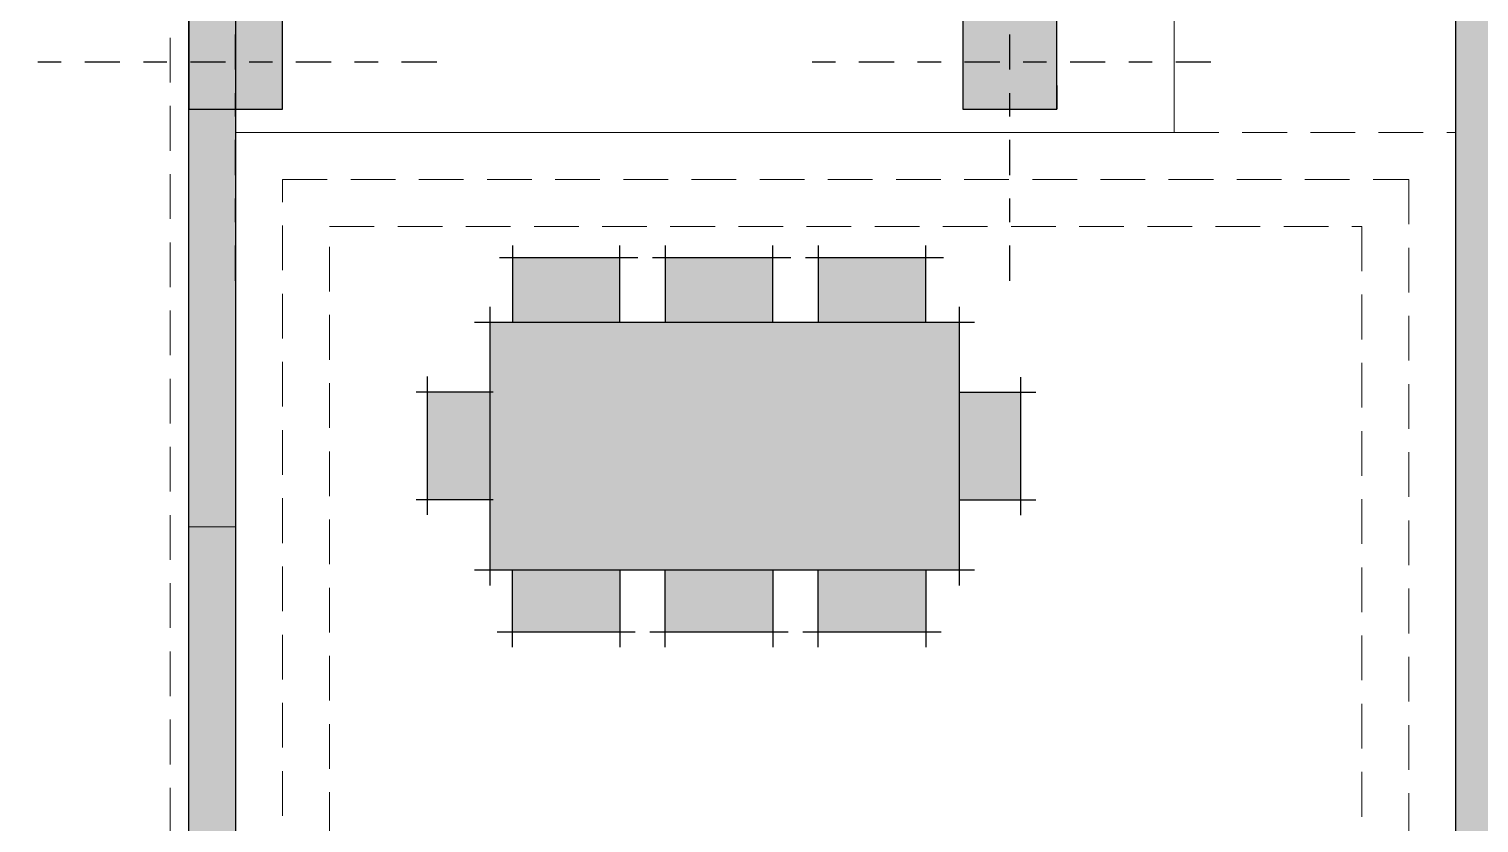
# Model space of a CAD drawing. Header units: inches. Extents: x 37.8 to 126.9, y 5.9 to 51.9.
# Drawn here: x 43.11 to 49.29, y 26.06 to 29.45 of the extents above; entities that cross this region are included whole.
import ezdxf

# ---------------------------------------------------------------- set-up
doc = ezdxf.new("R2010")
doc.units = ezdxf.units.IN
doc.header["$MEASUREMENT"] = 0
doc.linetypes.add('DASHDOT', pattern=[1, 0.5, -0.25, 0, -0.25])
doc.linetypes.add('DASHED2', pattern=[9.525, 6.35, -3.175])
for name, color, linetype, lineweight in [('AX', 31, 'Continuous', 18), ('coulmn', 146, 'Continuous', 13), ('LAYER1', 8, 'Continuous', 9), ('WALL', 7, 'Continuous', 35)]:
    doc.layers.add(name, color=color, linetype=linetype, lineweight=lineweight)
for name, color, linetype in [('fer', 8, 'Continuous'), ('LAYER5', 5, 'Continuous'), ('MOBL', 251, 'Continuous')]:
    doc.layers.add(name, color=color, linetype=linetype)

# ---------------------------------------------------------------- blocks, each defined once
blk = doc.blocks.new('ddfdfdfdfd')
at = {"layer": 'LAYER5', "linetype": 'Continuous'}
h = blk.add_hatch(color=1, dxfattribs=at)
h.paths.add_polyline_path([(179.7792, -221.4839), (179.5794, -221.4839), (179.5794, -221.284), (179.7792, -221.284)])
h.paths.add_polyline_path([(179.7792, -221.284), (179.9791, -221.284), (179.9791, -221.4839), (179.7792, -221.4839)])
h.paths.add_polyline_path([(179.7792, -221.4839), (179.9791, -221.4839), (179.9791, -221.6837), (179.7792, -221.6837)])
h.paths.add_polyline_path([(179.7792, -221.6837), (179.5794, -221.6837), (179.5794, -221.4839), (179.7792, -221.4839)])
at = {"layer": 'LAYER5', "color": 1, "linetype": 'DASHDOT', "ltscale": 0.3}
for p, q in [((179.7792, -222.4154), (179.7792, -220.624)), ((180.6361, -221.4839), (178.8983, -221.4839))]:
    blk.add_line(p, q, dxfattribs=at)
at = {"layer": 'LAYER5', "color": 1, "linetype": 'Continuous'}
blk.add_lwpolyline([(179.9791, -221.284), (179.5794, -221.284), (179.5794, -221.6837), (179.9791, -221.6837), (179.9791, -221.284)], dxfattribs=at)
blk = doc.blocks.new('axxxxx')
at = {"layer": 'AX'}
h = blk.add_hatch(color=1, dxfattribs=at)
h.dxf.hatch_style = 1
h.paths.add_polyline_path([(228.69, -227.3618), (228.8898, -227.3618), (228.8898, -225.5812), (228.69, -225.5812)])
at = {"layer": 'AX', "color": 1}
blk.add_lwpolyline([(228.69, -225.5812), (228.69, -227.3618), (228.8898, -227.3618), (228.8898, -225.5812)], close=True, dxfattribs=at)
for p in [(49.1106, -3.8975), (52.4103, -3.8975)]:
    blk.add_blockref('ddfdfdfdfd', p)
blk = doc.blocks.new('Miz nahar')
at = {"layer": 'fer'}
h = blk.add_hatch(color=49, dxfattribs=at)
h.dxf.hatch_style = 1
h.set_gradient(color1=(100, 62, 38), color2=(227, 199, 181), one_color=1, tint=0.8, name='INVCURVED')
h.paths.add_polyline_path([(1.4196, 1.0186), (1.0696, 1.0186), (1.0696, 0.8077), (1.4196, 0.8077)])
h.paths.add_polyline_path([(0.9216, 1.0186), (0.5716, 1.0186), (0.5716, 0.8077), (0.9216, 0.8077)])
h.paths.add_polyline_path([(0.4236, 1.0186), (0.0736, 1.0186), (0.0736, 0.8077), (0.4236, 0.8077)])
h.paths.add_polyline_path([(0, 0.5801), (-0.2039, 0.5801), (-0.2039, 0.2301), (0, 0.2301)])
h.paths.add_polyline_path([(0.4236, 0), (0.0736, 0), (0.0736, -0.2), (0.4236, -0.2)])
h.paths.add_polyline_path([(0.9216, 0), (0.5716, 0), (0.5716, -0.2), (0.9216, -0.2)])
h.paths.add_polyline_path([(1.4196, 0), (1.0696, 0), (1.0696, -0.2), (1.4196, -0.2)])
h.paths.add_polyline_path([(1.7282, 0.5789), (1.5282, 0.5789), (1.5282, 0.2289), (1.7282, 0.2289)])
h = blk.add_hatch(color=55, dxfattribs=at)
h.set_gradient(color1=(159, 145, 96), one_color=1, tint=1)
h.paths.add_polyline_path([(0, 0.8077), (0, 0), (1.5282, 0), (1.5282, 0.8077)])
at = {"layer": 'MOBL', "ltscale": 0.03}
for p, q in [((0.0736, 1.0577), (0.0736, 0.8077)), ((0.4236, 0.8077), (0.4236, 1.0577)), ((0.5716, 1.0577), (0.5716, 0.8077)), ((0.9216, 0.8077), (0.9216, 1.0577)), ((1.0696, 1.0577), (1.0696, 0.8077)), ((1.0696, 1.0577), (1.0696, 0.8077)), ((1.4196, 0.8077), (1.4196, 1.0577)), ((1.4196, 0.8077), (1.4196, 1.0577)), ((0.0319, 1.0186), (0.4819, 1.0186)), ((0.5299, 1.0186), (0.9799, 1.0186)), ((1.0279, 1.0186), (1.4779, 1.0186)), ((0, 0.8577), (0, -0.05)), ((1.5282, 0.8577), (1.5282, -0.05)), ((-0.05, 0.8077), (1.5782, 0.8077)), ((-0.2039, 0.6304), (-0.2039, 0.1804)), ((1.7282, 0.6289), (1.7282, 0.1789)), ((0.0106, 0.5801), (-0.2394, 0.5801)), ((1.7782, 0.5789), (1.5282, 0.5789)), ((-0.2394, 0.2301), (0.0106, 0.2301)), ((1.5282, 0.2289), (1.7782, 0.2289)), ((1.5782, 0), (-0.05, 0)), ((0.0736, -0.25), (0.0736, 0)), ((0.4236, 0), (0.4236, -0.25)), ((0.5716, -0.25), (0.5716, 0)), ((0.9216, 0), (0.9216, -0.25)), ((1.0696, -0.25), (1.0696, 0)), ((1.0696, -0.25), (1.0696, 0)), ((1.4196, 0), (1.4196, -0.25)), ((1.4196, 0), (1.4196, -0.25)), ((0.0236, -0.2), (0.4736, -0.2)), ((0.5216, -0.2), (0.9716, -0.2)), ((1.0196, -0.2), (1.4696, -0.2)), ((1.0196, -0.2), (1.4696, -0.2))]:
    blk.add_line(p, q, dxfattribs=at)

msp = doc.modelspace()

# ---------------------------------------------------------------- hatches: boundary and pattern name
h = msp.add_hatch(color=5)
h.dxf.hatch_style = 1
h.paths.add_polyline_path([(43.98718, 43.7563), (43.78718, 43.7563), (43.78718, 20.7563), (44.92448, 20.7563), (44.92448, 20.9563), (43.98718, 20.9563), (43.98718, 32.05379), (45.50225, 32.05379), (45.50225, 31.55379), (45.93166, 31.55379), (45.93166, 32.05379), (47.28718, 32.05379), (47.28718, 32.75379), (47.18718, 32.75379), (47.18718, 32.15379), (45.78718, 32.15379), (45.78718, 33.55379), (47.28718, 33.55379), (47.28718, 34.25379), (47.18718, 34.25379), (46.89681, 34.25379), (46.89681, 34.15379), (47.18718, 34.15379), (47.18718, 33.65379), (44.78704, 33.6538), (44.78704, 33.5538), (45.68718, 33.55379), (45.68718, 32.15379), (43.98718, 32.15379)])
h.paths.add_polyline_path([(45.57725, 32.05379), (45.85666, 32.05379), (45.85666, 31.87879), (45.57725, 31.87879)], flags=16)
h.paths.add_polyline_path([(45.57725, 31.82879), (45.85666, 31.82879), (45.85666, 31.62879), (45.57725, 31.62879)], flags=16)
h.paths.add_polyline_path([(49.38718, 32.10546), (49.18718, 32.10546), (49.18718, 20.9563), (47.82784, 20.9563), (47.82784, 20.7563), (48.26892, 20.7563), (48.26892, 20.6163), (50.77497, 20.6163), (50.77497, 20.7563), (49.38718, 20.7563)])
h.paths.add_polyline_path([(56.87882, 21.9563), (56.67882, 21.9563), (56.67882, 20.7563), (54.82718, 20.7563), (54.82718, 25.2063), (54.72718, 25.2063), (54.72718, 20.6163), (56.87882, 20.6163)])
h.paths.add_polyline_path([(59.02718, 29.39546), (58.82718, 29.39546), (58.82718, 25.4563), (57.72718, 25.4563), (57.72718, 26.50546), (55.82718, 26.50546), (55.82718, 26.40546), (57.62718, 26.40546), (57.62718, 25.0563), (55.92718, 25.0563), (55.92718, 25.60546), (55.82718, 25.60546), (55.82718, 24.9563), (58.82718, 24.9563), (58.82718, 22.88769), (58.82718, 20.6163), (58.82882, 20.6163), (59.02718, 20.6163)])
h.paths.add_polyline_path([(58.82718, 25.3563), (58.82718, 25.0563), (57.72718, 25.0563), (57.72718, 25.3563)], flags=16)
h.paths.add_polyline_path([(57.08718, 33.60463), (54.78034, 33.60463), (54.78034, 33.6005), (54.01111, 33.6005), (52.62718, 33.60463), (52.62718, 33.40463), (52.62718, 33.30546), (52.82718, 33.30546), (52.82718, 33.40463), (56.88718, 33.40463), (56.88718, 29.50546), (53.78718, 29.50546), (53.78718, 31.60546), (53.58718, 31.60546), (53.37895, 31.60546), (53.37895, 31.40546), (53.58718, 31.40546), (53.58718, 29.50546), (52.18718, 29.50546), (52.18718, 31.40546), (52.40808, 31.40546), (52.40808, 31.60546), (52.18718, 31.60546), (50.58718, 31.60546), (50.58718, 30.30546), (50.68718, 30.30546), (50.68718, 31.40546), (51.98718, 31.40546), (51.98718, 29.50546), (50.58718, 29.50546), (50.58718, 29.40546), (50.58718, 28.81851), (50.58718, 28.435), (50.98718, 28.435), (50.98718, 29.40546), (51.78748, 29.40546), (51.78748, 29.30561), (54.72718, 29.30546), (54.72718, 27.30546), (54.32718, 27.30546), (54.32718, 26.80546), (54.72718, 26.80546), (54.72718, 26.40546), (54.82718, 26.40546), (54.82718, 29.30546), (57.08718, 29.30546)])
h.paths.add_polyline_path([(54.72718, 27.20546), (54.72718, 26.90546), (54.42718, 26.90546), (54.42718, 27.20546)], flags=16)
h.paths.add_polyline_path([(50.88718, 29.40546), (50.88718, 28.535), (50.68718, 28.535), (50.68718, 29.40546)], flags=16)
h.paths.add_polyline_path([(57.08718, 35.50463), (55.82718, 35.50463), (55.82718, 38.18925), (55.72718, 38.18925), (55.72718, 36.90463), (55.16969, 36.90463), (55.16969, 36.40463), (55.72718, 36.40463), (55.72718, 33.60463), (55.92718, 33.60463), (55.92718, 35.30463), (57.08718, 35.30463)])
h.paths.add_polyline_path([(55.72718, 36.50463), (55.54844, 36.50463), (55.54844, 36.80463), (55.72718, 36.80463)], flags=16)
h.paths.add_polyline_path([(55.44844, 36.50463), (55.26969, 36.50463), (55.26969, 36.80463), (55.44844, 36.80463)], flags=16)
h.paths.add_polyline_path([(51.42718, 41.8563), (49.99718, 41.8563), (49.99718, 43.7563), (49.79718, 43.7563), (49.79718, 41.6563), (50.17189, 41.6563), (51.22718, 41.6563), (51.22718, 39.62769), (51.22718, 39.58769), (51.22718, 36.40423), (48.58718, 36.40423), (48.58718, 37.00423), (48.48718, 37.00423), (48.48718, 36.30423), (50.92718, 36.30423), (50.92718, 34.90546), (48.58718, 34.90546), (48.58718, 35.50423), (48.48718, 35.50423), (48.48718, 34.70546), (48.98718, 34.70546), (48.98718, 33.30546), (51.42718, 33.30546), (51.42718, 33.90546), (51.32718, 33.90546), (51.32718, 33.50546), (49.18718, 33.50546), (49.18718, 34.70546), (51.42718, 34.70546), (51.42718, 34.90546), (51.42718, 35.6125), (51.02747, 35.6125), (51.02747, 36.31189), (51.42718, 36.31189)])
h.paths.add_polyline_path([(51.32718, 35.5125), (51.32718, 34.90738), (51.02747, 34.91312), (51.02747, 35.5125)], flags=16)
h.paths.add_polyline_path([(59.02718, 43.7563), (57.47776, 43.7563), (57.47776, 43.5563), (57.77189, 43.5563), (58.82718, 43.5563), (58.82718, 41.52769), (58.82718, 41.48769), (58.82718, 39.65379), (56.82718, 39.65379), (56.82718, 39.00463), (57.17718, 39.00463), (57.17718, 39.55379), (58.82718, 39.55379), (58.82718, 38.20463), (56.82718, 38.20463), (56.82718, 38.10463), (58.82718, 38.10463), (58.82718, 35.39706), (59.02718, 35.39706)])
h.paths.add_polyline_path([(57.07718, 39.10463), (56.92718, 39.10463), (56.92718, 39.55379), (57.07718, 39.55379)], flags=16)

# ---------------------------------------------------------------- linework, layer by layer
for p, q in [((43.78718, 20.7563), (43.78718, 43.7563)), ((49.18718, 20.9563), (49.18718, 32.10546)), ((43.98718, 20.9563), (43.98718, 32.05379)), ((47.48718, 29.20546), (47.48718, 29.10546))]:
    msp.add_line(p, q)
at = {"layer": 'coulmn'}
for q in [(47.98718, 30.82729), (43.98718, 29.00546)]:
    msp.add_line((47.98718, 29.00546), q, dxfattribs=at)
at = {"layer": 'LAYER1', "linetype": 'DASHED2', "ltscale": 0.03}
for p, q in [((43.70718, 21.9563), (43.70718, 42.9563)), ((47.98718, 29.00546), (49.18718, 29.00546))]:
    msp.add_line(p, q, dxfattribs=at)
for points in [[(44.18718, 28.80546), (48.98718, 28.80546), (48.98718, 21.1563), (44.18718, 21.1563)], [(44.38718, 28.60546), (48.78718, 28.60546), (48.78718, 21.3563), (44.38718, 21.3563)]]:
    msp.add_lwpolyline(points, close=True, dxfattribs=at)

# ---------------------------------------------------------------- block references
msp.add_blockref('axxxxx', (-184.9028, 254.68694))
at = {"layer": 'WALL', "lineweight": 20, "xscale": 1.30872985226301, "yscale": 1.30872985226301, "zscale": 1.30872985226301}
msp.add_blockref('Miz nahar', (45.07024, 27.14075), dxfattribs=at)

doc.saveas('drawing.dxf')
